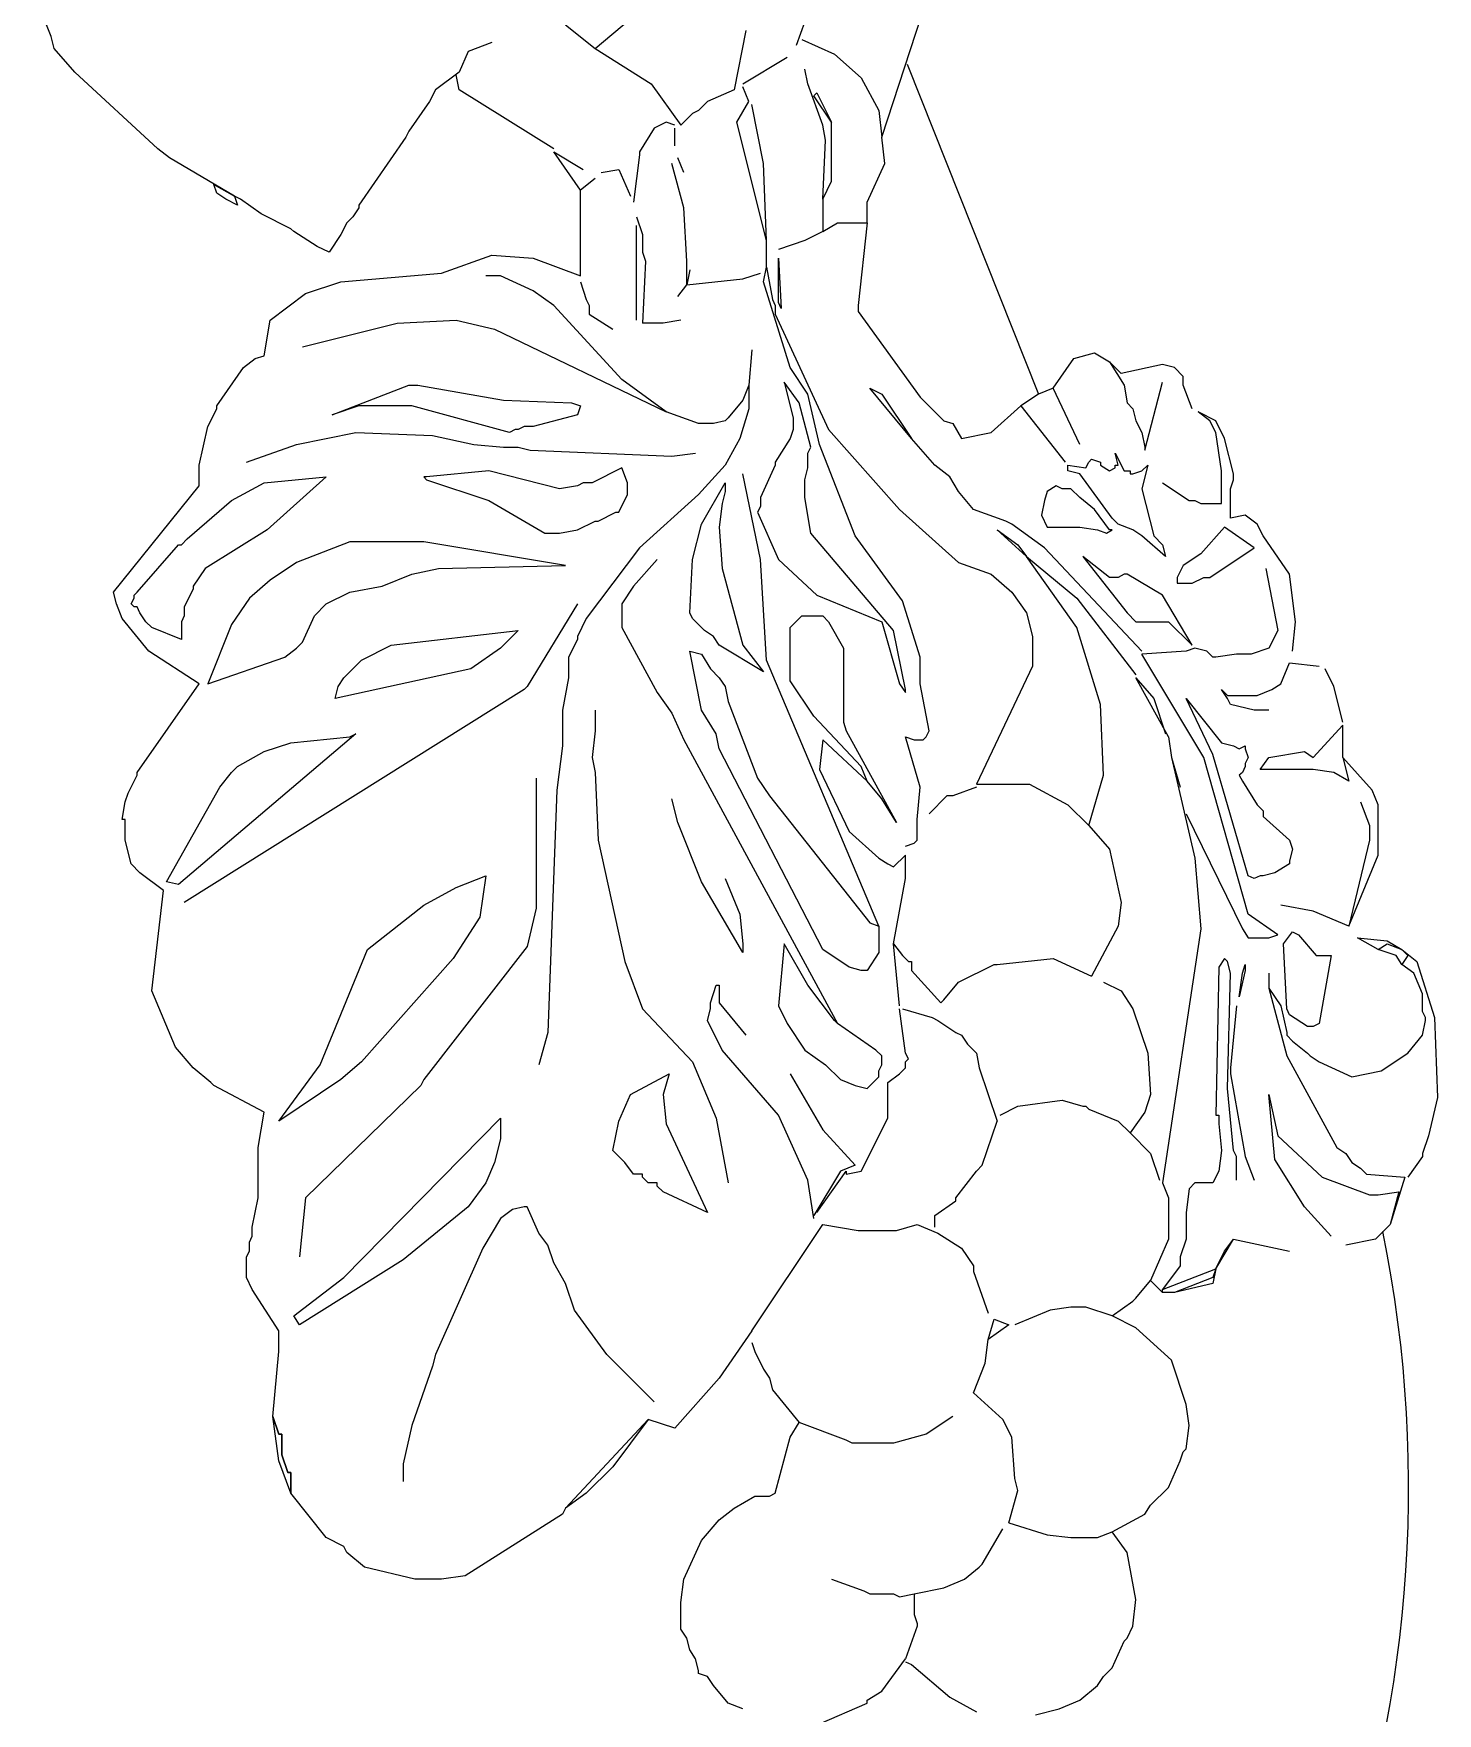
# Model space of a CAD drawing. Header units: millimetres. Extents: x 4238 to 14021, y -44 to 5418.
# Drawn here: x 4851.6 to 4976.7, y 1437.7 to 1587.3 of the extents above; entities that cross this region are included whole.
import ezdxf

# ---------------------------------------------------------------- set-up
doc = ezdxf.new("R2010")
doc.units = ezdxf.units.MM
doc.layers.add('cad-block.com', color=250, linetype='Continuous')

# ---------------------------------------------------------------- blocks, each defined once
blk = doc.blocks.new('street clock_side_cad-block.com')
at = {"color": 0}
for p, q in [((150.43, 473.09), (148.06, 466.51)), ((155.69, 458.35), (160.96, 474.41)), ((81.7, 467.3), (80.12, 471.25)), ((130.15, 466.25), (133.31, 468.88)), ((81.97, 466.25), (81.7, 467.3)), ((127.52, 468.35), (130.15, 466.25)), ((143.58, 467.83), (142.53, 462.56)), ((148.58, 467.04), (151.48, 465.72)), ((83.81, 464.14), (81.97, 466.25)), ((118.83, 465.98), (118.04, 464.14)), ((120.94, 466.77), (118.83, 465.98)), ((130.15, 466.25), (135.16, 463.09)), ((151.48, 465.72), (153.85, 463.61)), ((91.18, 457.29), (83.81, 464.14)), ((118.04, 464.14), (115.93, 462.56)), ((143.32, 463.09), (147.27, 465.46)), ((149.11, 463.09), (148.85, 464.4)), ((157.97, 464.83), (169.65, 435.44)), ((115.93, 462.56), (115.41, 461.51)), ((118.04, 462.56), (117.78, 463.88)), ((126.47, 457.29), (118.04, 462.56)), ((135.16, 463.09), (137.79, 459.4)), ((142.53, 462.56), (140.16, 461.51)), ((143.84, 461.51), (143.32, 462.82)), ((150.43, 459.4), (149.11, 463.09)), ((153.85, 463.61), (155.43, 460.72)), ((115.41, 461.51), (113.56, 458.87)), ((140.16, 461.51), (139.37, 460.72)), ((142.79, 459.66), (143.84, 461.51)), ((145.16, 455.98), (144.11, 461.24)), ((149.64, 462.03), (149.9, 462.3)), ((151.22, 459.66), (149.64, 462.03)), ((151.22, 459.66), (149.64, 462.03)), ((149.9, 462.3), (151.22, 459.66)), ((136.47, 459.66), (135.42, 459.14)), ((137.26, 459.4), (136.47, 459.66)), ((138.84, 460.45), (137.79, 459.4)), ((139.37, 460.72), (138.84, 460.45)), ((145.42, 449.13), (142.79, 459.66)), ((151.22, 454.4), (151.22, 459.66)), ((155.43, 460.72), (155.69, 458.35)), ((113.3, 458.35), (109.09, 452.29)), ((113.56, 458.87), (113.3, 458.35)), ((135.42, 459.14), (134.1, 457.03)), ((137.26, 457.56), (137.26, 459.14)), ((150.69, 458.08), (150.43, 459.4)), ((150.43, 452.82), (150.69, 458.08)), ((155.96, 455.98), (155.69, 458.35)), ((92.24, 456.5), (91.18, 457.29)), ((128.84, 453.61), (126.47, 457.03)), ((126.47, 457.03), (129.1, 455.45)), ((134.1, 456.77), (133.58, 452.55)), ((134.1, 457.03), (134.1, 456.77)), ((98.03, 453.08), (92.24, 456.5)), ((130.68, 455.19), (132.26, 455.45)), ((132.26, 455.45), (133.31, 453.08)), ((138.05, 452.03), (137, 455.98)), ((138.05, 455.19), (137.53, 456.5)), ((145.42, 449.13), (145.16, 455.98)), ((154.38, 452.55), (155.96, 455.98)), ((96.45, 453.34), (96.19, 454.13)), ((96.19, 454.13), (98.03, 453.08)), ((130.15, 454.66), (128.84, 453.61)), ((128.84, 445.97), (128.84, 453.61)), ((150.43, 452.82), (151.22, 454.4)), ((97.24, 452.82), (96.45, 453.34)), ((98.29, 452.29), (97.24, 452.82)), ((98.56, 452.82), (98.03, 453.08)), ((98.03, 453.08), (98.29, 452.29)), ((100.4, 451.5), (98.56, 452.82)), ((109.09, 452.29), (109.09, 452.03)), ((150.43, 452.82), (150.43, 449.92)), ((154.38, 450.71), (154.38, 452.55)), ((103.03, 450.18), (100.4, 451.5)), ((108.04, 450.71), (107.51, 449.66)), ((108.56, 451.24), (108.04, 450.71)), ((109.09, 452.03), (108.56, 451.24)), ((133.84, 451.24), (134.37, 449.66)), ((138.32, 447.29), (138.05, 452.03)), ((150.43, 449.92), (151.74, 450.71)), ((151.74, 450.71), (154.38, 450.71)), ((154.38, 450.71), (153.59, 443.34)), ((103.3, 449.92), (103.03, 450.18)), ((105.4, 448.6), (103.3, 449.92)), ((107.51, 449.66), (106.46, 448.08)), ((133.84, 442.02), (133.84, 450.45)), ((134.37, 449.66), (134.37, 448.08)), ((145.42, 446.76), (145.42, 449.13)), ((148.85, 449.13), (146.48, 448.34)), ((150.43, 449.92), (148.85, 449.13)), ((106.46, 448.08), (105.4, 448.6)), ((116.46, 446.23), (120.94, 447.81)), ((120.94, 447.81), (124.62, 447.55)), ((134.37, 448.08), (134.63, 447.29)), ((107.51, 445.44), (116.46, 446.23)), ((124.62, 447.55), (128.84, 445.97)), ((134.63, 447.29), (134.37, 441.76)), ((138.32, 445.18), (138.32, 447.29)), ((138.58, 446.5), (138.32, 445.18)), ((143.32, 445.71), (144.9, 446.23)), ((145.16, 445.44), (145.42, 446.76)), ((145.42, 446.76), (145.95, 443.86)), ((146.48, 447.55), (146.74, 443.07)), ((146.48, 443.6), (146.48, 447.55)), ((104.35, 444.39), (107.51, 445.44)), ((121.73, 445.97), (120.41, 445.97)), ((124.62, 444.65), (121.73, 445.97)), ((126.47, 443.34), (124.62, 444.65)), ((128.84, 445.44), (129.36, 443.86)), ((137.53, 444.13), (138.32, 445.18)), ((138.32, 445.18), (143.32, 445.71)), ((147.53, 437.81), (145.16, 445.44)), ((101.19, 442.02), (104.35, 444.39)), ((132.52, 436.75), (126.47, 443.34)), ((129.36, 443.86), (129.63, 443.34)), ((129.63, 443.34), (129.63, 442.55)), ((145.95, 443.86), (146.21, 443.34)), ((146.21, 443.34), (146.21, 442.55)), ((146.74, 443.07), (146.48, 443.6)), ((153.59, 443.34), (153.59, 442.81)), ((100.66, 438.86), (101.19, 442.02)), ((104.09, 439.65), (112.51, 441.76)), ((112.51, 441.76), (117.78, 442.02)), ((117.78, 442.02), (121.2, 441.23)), ((129.63, 442.55), (131.73, 441.23)), ((136.21, 441.76), (134.37, 441.76)), ((137.79, 442.02), (136.21, 441.76)), ((146.21, 442.55), (150.95, 432.28)), ((153.59, 442.81), (159.12, 435.18)), ((121.2, 441.23), (136.47, 433.86)), ((98.82, 437.81), (99.87, 438.6)), ((99.87, 438.6), (100.66, 438.86)), ((144.11, 439.39), (143.84, 436.23)), ((170.97, 435.96), (172.81, 438.6)), ((172.81, 438.6), (174.65, 439.12)), ((174.65, 439.12), (175.97, 438.33)), ((96.45, 434.39), (98.82, 437.81)), ((149.11, 435.44), (147.53, 437.81)), ((175.97, 438.33), (177.29, 436.23)), ((177.02, 437.28), (175.97, 438.33)), ((180.71, 438.07), (177.02, 437.28)), ((181.76, 437.81), (180.71, 438.07)), ((182.55, 437.02), (181.76, 437.81)), ((106.72, 433.6), (113.56, 436.23)), ((113.56, 436.23), (114.35, 436.23)), ((114.35, 436.23), (121.99, 434.91)), ((136.47, 433.86), (132.52, 436.75)), ((143.84, 436.23), (143.32, 434.91)), ((143.84, 436.23), (143.84, 434.12)), ((148.32, 434.65), (147, 436.49)), ((147, 436.49), (147.79, 433.33)), ((158.33, 431.49), (154.64, 435.96)), ((154.64, 435.96), (155.69, 435.44)), ((170.97, 435.96), (169.65, 435.44)), ((173.34, 430.96), (170.97, 435.96)), ((177.29, 436.23), (177.55, 434.65)), ((179.13, 430.44), (180.71, 436.49)), ((182.55, 436.23), (182.55, 437.02)), ((183.34, 434.12), (182.55, 436.23)), ((95.66, 432.54), (96.45, 434.12)), ((96.45, 434.12), (96.45, 434.39)), ((109.09, 434.39), (106.72, 433.6)), ((113.83, 434.39), (109.09, 434.39)), ((122.52, 432.02), (113.83, 434.39)), ((121.99, 434.91), (128.05, 434.65)), ((128.05, 434.65), (128.84, 434.39)), ((128.84, 434.39), (128.57, 433.6)), ((143.32, 434.91), (142, 433.33)), ((143.84, 434.12), (143.06, 431.49)), ((149.37, 430.7), (148.32, 434.65)), ((150.16, 430.96), (149.11, 435.44)), ((155.69, 435.44), (158.33, 431.49)), ((159.12, 435.18), (161.22, 433.07)), ((165.44, 432.02), (168.07, 434.39)), ((169.65, 435.44), (168.07, 434.39)), ((168.07, 434.39), (172.02, 429.38)), ((177.55, 434.65), (178.07, 434.12)), ((178.07, 434.12), (178.34, 433.07)), ((128.57, 433.6), (124.62, 432.54)), ((139.37, 432.81), (136.47, 433.86)), ((140.69, 432.81), (139.37, 432.81)), ((141.74, 433.07), (140.69, 432.81)), ((142, 433.33), (141.74, 433.07)), ((147.79, 433.33), (147.79, 432.28)), ((161.22, 433.07), (162.01, 432.81)), ((162.01, 432.81), (162.8, 431.49)), ((178.34, 433.07), (178.86, 432.02)), ((184.92, 433.07), (183.87, 433.86)), ((185.45, 433.07), (183.87, 433.86)), ((185.45, 432.02), (184.92, 433.07)), ((186.24, 431.49), (185.45, 433.07)), ((94.87, 429.12), (95.66, 432.54)), ((103.56, 430.96), (108.83, 432.02)), ((108.83, 432.02), (115.67, 431.75)), ((115.67, 431.75), (119.36, 430.96)), ((123.04, 432.28), (122.52, 432.02)), ((123.31, 432.28), (123.04, 432.28)), ((123.83, 432.54), (123.31, 432.28)), ((124.62, 432.54), (123.83, 432.54)), ((143.06, 431.49), (141.74, 429.12)), ((147.53, 431.49), (146.21, 429.38)), ((147.79, 432.28), (147.53, 431.49)), ((150.95, 432.28), (157.27, 425.17)), ((160.43, 429.12), (158.33, 431.49)), ((162.8, 431.49), (165.44, 432.02)), ((178.86, 432.02), (179.13, 430.7)), ((185.97, 428.59), (185.45, 432.02)), ((187.03, 428.33), (186.24, 431.49)), ((99.08, 429.38), (103.56, 430.96)), ((119.36, 430.96), (121.99, 430.7)), ((121.99, 430.7), (123.31, 430.7)), ((123.31, 430.7), (124.36, 430.44)), ((124.36, 430.44), (137, 429.91)), ((137, 429.91), (139.11, 430.17)), ((149.11, 430.17), (149.37, 430.7)), ((149.11, 428.86), (149.11, 430.17)), ((153.32, 422.8), (150.16, 430.96)), ((174.13, 429.38), (174.39, 429.65)), ((174.39, 429.65), (175.18, 429.38)), ((176.76, 429.12), (176.5, 430.17)), ((176.5, 430.17), (177.29, 428.59)), ((179.13, 430.7), (179.13, 430.44)), ((94.87, 427.28), (94.87, 429.12)), ((120.67, 428.59), (115.14, 428.07)), ((126.99, 427.01), (120.67, 428.59)), ((132.52, 428.86), (129.89, 427.54)), ((133.05, 427.54), (132.52, 428.86)), ((141.74, 429.12), (139.37, 426.49)), ((144.9, 420.69), (143.32, 428.33)), ((146.21, 429.12), (144.9, 426.22)), ((146.21, 429.38), (146.21, 429.12)), ((148.85, 427.8), (149.11, 428.86)), ((161.75, 428.07), (160.43, 429.12)), ((172.28, 428.59), (172.28, 429.12)), ((172.28, 429.12), (173.86, 428.86)), ((173.34, 428.33), (172.28, 428.59)), ((176.23, 424.38), (173.34, 428.33)), ((173.86, 428.86), (174.13, 429.38)), ((175.18, 429.38), (175.18, 429.12)), ((175.18, 429.12), (175.97, 428.59)), ((175.97, 428.59), (176.5, 428.86)), ((176.5, 428.86), (176.5, 429.12)), ((176.5, 429.12), (176.76, 429.12)), ((177.29, 428.59), (177.81, 428.59)), ((177.81, 428.59), (177.81, 428.33)), ((177.81, 428.33), (178.07, 428.33)), ((178.07, 428.33), (178.86, 428.59)), ((178.86, 428.59), (179.39, 429.12)), ((179.39, 429.12), (178.86, 427.01)), ((185.97, 425.7), (185.97, 428.59)), ((187.03, 427.8), (187.03, 428.33)), ((87.23, 417.8), (94.87, 427.28)), ((97.77, 425.96), (100.66, 427.54)), ((100.66, 427.54), (106.19, 428.07)), ((106.19, 428.07), (100.93, 423.33)), ((115.14, 428.07), (114.88, 428.07)), ((114.88, 428.07), (115.14, 427.8)), ((115.14, 427.8), (120.67, 425.96)), ((128.57, 427.28), (126.99, 427.01)), ((129.1, 427.54), (128.57, 427.28)), ((129.89, 427.54), (129.1, 427.54)), ((133.05, 426.49), (133.05, 427.54)), ((139.63, 423.85), (141.74, 427.54)), ((141.74, 426.75), (141.48, 425.7)), ((141.74, 427.54), (141.74, 426.75)), ((148.85, 426.22), (148.85, 427.8)), ((162.54, 426.75), (161.75, 428.07)), ((163.86, 425.17), (162.54, 426.75)), ((170.44, 426.75), (170.18, 425.96)), ((171.23, 427.28), (170.44, 426.75)), ((171.76, 427.01), (171.23, 427.28)), ((172.55, 427.01), (171.76, 427.01)), ((173.34, 426.22), (172.55, 427.01)), ((178.86, 427.01), (179.92, 422.8)), ((180.71, 427.54), (183.08, 425.96)), ((186.76, 427.01), (187.03, 427.8)), ((186.76, 424.38), (186.76, 427.01)), ((93.82, 422.54), (97.77, 425.96)), ((120.67, 425.96), (125.68, 423.06)), ((132.26, 424.91), (133.05, 426.49)), ((139.37, 426.49), (134.1, 421.75)), ((141.48, 425.7), (141.21, 423.59)), ((144.9, 425.43), (144.63, 424.91)), ((144.9, 426.22), (144.9, 425.43)), ((149.37, 423.06), (148.85, 426.22)), ((157.27, 425.17), (162.54, 420.43)), ((166.75, 424.12), (163.86, 425.17)), ((170.18, 425.96), (169.91, 424.64)), ((174.65, 425.17), (173.34, 426.22)), ((175.97, 423.33), (174.65, 425.17)), ((183.08, 425.96), (183.6, 425.96)), ((183.6, 425.96), (184.13, 425.7)), ((184.13, 425.7), (185.97, 425.7)), ((128.57, 423.33), (130.15, 424.12)), ((130.15, 424.12), (130.42, 424.12)), ((130.42, 424.12), (132, 424.91)), ((132, 424.91), (132.26, 424.91)), ((138.84, 420.69), (139.63, 423.85)), ((144.63, 424.91), (146.48, 420.69)), ((167.28, 423.85), (166.75, 424.12)), ((170.18, 421.75), (167.28, 423.85)), ((169.91, 424.64), (170.44, 423.59)), ((176.76, 423.85), (176.23, 424.38)), ((178.07, 423.33), (176.76, 423.85)), ((188.08, 424.64), (186.76, 424.38)), ((189.13, 423.85), (188.08, 424.64)), ((189.66, 422.8), (189.13, 423.85)), ((93.29, 422.01), (93.82, 422.54)), ((100.93, 423.33), (95.4, 419.9)), ((108.3, 422.27), (103.56, 420.43)), ((114.88, 422.27), (108.3, 422.27)), ((127.52, 420.17), (114.88, 422.27)), ((125.68, 423.06), (126.99, 423.06)), ((126.99, 423.06), (128.57, 423.33)), ((141.21, 423.59), (141.48, 419.9)), ((156.75, 414.37), (149.37, 423.06)), ((157.54, 417.01), (153.32, 422.8)), ((168.6, 420.96), (165.96, 423.33)), ((165.96, 423.33), (167.81, 422.01)), ((170.44, 423.59), (173.34, 423.59)), ((173.34, 423.59), (174.92, 423.33)), ((174.92, 423.33), (175.71, 423.06)), ((175.71, 423.06), (176.23, 423.33)), ((176.23, 423.33), (175.97, 423.33)), ((178.86, 422.8), (178.07, 423.33)), ((180.97, 420.96), (178.86, 422.8)), ((179.92, 422.8), (180.71, 422.01)), ((186.24, 423.59), (184.13, 421.22)), ((188.87, 421.75), (186.24, 423.59)), ((192.03, 419.38), (189.66, 422.8)), ((89.34, 417.8), (93.03, 422.01)), ((93.03, 422.01), (93.29, 422.01)), ((134.1, 421.75), (129.36, 415.43)), ((135.68, 420.69), (133.58, 418.32)), ((138.58, 415.95), (138.84, 420.69)), ((145.42, 411.74), (144.9, 420.69)), ((146.48, 420.69), (149.9, 417.53)), ((167.81, 422.01), (168.6, 420.96)), ((168.6, 420.96), (173.07, 417.27)), ((173.07, 414.64), (168.6, 420.96)), ((178.86, 412.53), (170.18, 421.75)), ((173.6, 420.96), (177.55, 415.95)), ((175.97, 419.11), (173.6, 420.96)), ((180.71, 422.01), (180.97, 420.96)), ((184.13, 421.22), (182.55, 420.17)), ((184.92, 419.11), (188.87, 421.75)), ((95.4, 419.9), (94.34, 418.32)), ((103.56, 420.43), (101.19, 418.85)), ((111.19, 418.32), (113.83, 419.38)), ((113.83, 419.38), (116.2, 419.9)), ((116.2, 419.9), (127.52, 420.17)), ((141.48, 419.9), (143.32, 413.06)), ((162.54, 420.43), (165.44, 419.38)), ((165.44, 419.38), (167.28, 417.8)), ((177.29, 419.38), (176.76, 419.11)), ((177.55, 419.38), (177.29, 419.38)), ((180.71, 417.53), (177.55, 419.38)), ((182.55, 420.17), (182.02, 419.11)), ((189.92, 419.9), (190.98, 414.37)), ((192.56, 415.16), (192.03, 419.38)), ((87.5, 416.74), (87.23, 417.8)), ((89.08, 417.53), (89.34, 417.8)), ((94.34, 418.06), (93.55, 416.48)), ((94.34, 418.32), (94.34, 418.06)), ((101.19, 418.85), (99.35, 417.27)), ((106.19, 416.74), (108.3, 417.8)), ((108.3, 417.8), (111.19, 418.32)), ((133.58, 418.32), (132.52, 416.74)), ((167.28, 417.8), (168.6, 415.95)), ((176.76, 419.11), (175.97, 419.11)), ((182.02, 419.11), (182.02, 418.59)), ((182.02, 418.59), (183.34, 418.59)), ((183.34, 418.59), (184.39, 419.11)), ((184.39, 419.11), (184.92, 419.11)), ((88.02, 415.43), (87.5, 416.74)), ((88.81, 416.74), (89.08, 417.27)), ((89.08, 416.48), (88.81, 416.74)), ((89.08, 417.27), (89.08, 417.53)), ((89.34, 416.48), (89.08, 416.48)), ((89.6, 415.95), (89.34, 416.48)), ((93.55, 416.48), (93.55, 415.69)), ((99.35, 417.27), (97.77, 414.9)), ((105.14, 415.69), (106.19, 416.74)), ((128.57, 416.74), (124.1, 409.37)), ((132.52, 416.74), (132.52, 414.64)), ((149.9, 417.53), (155.69, 415.16)), ((159.12, 412), (157.54, 417.01)), ((173.07, 417.27), (178.34, 410.42)), ((183.34, 413.06), (180.71, 417.53)), ((90.39, 412.53), (88.02, 415.43)), ((90.13, 415.16), (89.6, 415.95)), ((90.66, 414.64), (90.13, 415.16)), ((93.55, 415.69), (93.29, 415.16)), ((93.29, 415.16), (93.29, 413.58)), ((97.77, 414.9), (95.66, 409.63)), ((104.09, 413.32), (105.14, 415.69)), ((129.36, 415.43), (128.57, 413.85)), ((138.84, 415.43), (138.58, 415.95)), ((139.9, 414.37), (138.84, 415.43)), ((147.53, 414.64), (148.58, 415.69)), ((148.58, 415.69), (150.43, 415.69)), ((150.43, 415.69), (150.95, 415.16)), ((150.95, 415.16), (152.27, 412.79)), ((155.69, 415.16), (157.27, 409.63)), ((168.6, 415.95), (169.12, 413.85)), ((177.55, 415.95), (178.34, 415.16)), ((178.34, 415.16), (181.23, 415.16)), ((181.23, 415.16), (183.34, 413.06)), ((192.29, 412.53), (192.56, 415.16)), ((93.29, 413.58), (90.66, 414.64)), ((103.56, 412.79), (104.09, 413.32)), ((111.98, 413.06), (123.31, 414.37)), ((123.31, 414.37), (121.73, 412.79)), ((128.57, 413.58), (127.78, 412)), ((128.57, 413.85), (128.57, 413.58)), ((132.52, 414.64), (135.68, 408.84)), ((140.69, 413.85), (139.9, 414.37)), ((141.21, 413.06), (140.69, 413.85)), ((147.53, 409.9), (147.53, 414.64)), ((157.8, 409.11), (156.75, 414.37)), ((169.12, 413.85), (169.12, 411.21)), ((175.18, 407.79), (173.07, 414.64)), ((190.98, 414.37), (190.19, 412.79)), ((94.87, 409.63), (90.39, 412.53)), ((95.66, 409.63), (102.51, 412)), ((102.51, 412), (103.56, 412.79)), ((107.77, 410.16), (109.35, 411.74)), ((109.35, 411.74), (111.98, 413.06)), ((121.73, 412.79), (119.09, 410.95)), ((127.78, 412), (127.78, 410.16)), ((139.63, 407.26), (138.58, 412.53)), ((138.58, 412.53), (139.63, 412.27)), ((139.63, 412.27), (140.42, 410.95)), ((145.16, 410.69), (141.21, 413.06)), ((143.32, 413.06), (145.16, 410.69)), ((155.43, 388.04), (145.42, 411.74)), ((152.27, 412.79), (152.27, 406.21)), ((159.12, 409.63), (159.12, 412)), ((182.81, 412.53), (178.86, 412.27)), ((184.39, 403.05), (178.86, 412.27)), ((183.6, 412.79), (182.81, 412.53)), ((184.66, 412.53), (183.6, 412.79)), ((185.18, 412), (184.66, 412.53)), ((185.45, 412), (185.18, 412)), ((187.29, 412.27), (185.45, 412)), ((188.61, 412.27), (187.29, 412.27)), ((190.19, 412.79), (188.61, 412.27)), ((119.09, 410.95), (106.98, 408.32)), ((107.25, 409.37), (107.77, 410.16)), ((127.78, 410.16), (127.26, 407.26)), ((140.42, 410.95), (141.21, 410.16)), ((141.21, 410.16), (141.74, 409.37)), ((169.12, 411.21), (164.12, 400.68)), ((178.34, 410.16), (179.92, 408.32)), ((181.23, 404.89), (178.34, 410.16)), ((191.24, 409.63), (192.03, 411.48)), ((192.03, 411.48), (194.66, 411.21)), ((195.98, 409.37), (195.19, 410.95)), ((89.34, 401.73), (94.87, 409.63)), ((123.83, 409.11), (93.55, 390.15)), ((106.98, 408.32), (107.25, 409.37)), ((124.1, 409.37), (123.83, 409.11)), ((135.68, 408.84), (137, 407)), ((141.74, 409.37), (142, 408.05)), ((149.64, 406.74), (147.53, 409.9)), ((157.27, 409.63), (157.8, 408.84)), ((157.8, 408.84), (157.8, 409.11)), ((159.91, 405.42), (159.12, 409.63)), ((186.5, 408.32), (185.97, 409.11)), ((185.97, 409.11), (186.5, 408.58)), ((189.13, 408.58), (190.45, 409.11)), ((190.45, 409.11), (191.24, 409.63)), ((196.77, 406.21), (195.98, 409.37)), ((127.26, 407.26), (127.26, 404.1)), ((130.15, 407.26), (130.15, 405.42)), ((140.95, 405.16), (139.63, 407.26)), ((142, 408.05), (144.63, 401.21)), ((175.44, 401.47), (175.18, 407.79)), ((179.92, 408.32), (180.97, 405.16)), ((185.18, 403.31), (182.81, 408.32)), ((182.81, 408.32), (185.97, 404.37)), ((186.5, 408.58), (189.13, 408.58)), ((186.76, 407.79), (186.5, 408.32)), ((188.87, 407.26), (186.76, 407.79)), ((190.19, 407.26), (188.87, 407.26)), ((137, 407), (138.05, 404.63)), ((153.85, 402.26), (149.64, 406.74)), ((152.27, 406.21), (152.53, 405.42)), ((194.14, 403.05), (196.77, 405.95)), ((196.77, 403.05), (196.77, 405.95)), ((108.83, 405.16), (93.03, 391.73)), ((100.66, 403.58), (103.03, 404.37)), ((103.03, 404.37), (108.3, 404.89)), ((108.3, 404.89), (108.83, 405.16)), ((130.15, 405.42), (129.89, 403.05)), ((138.05, 404.63), (151.74, 379.35)), ((141.21, 403.84), (140.95, 405.16)), ((150.43, 404.63), (150.16, 402)), ((154.38, 400.95), (150.43, 404.63)), ((152.53, 405.42), (157.01, 397.26)), ((159.12, 400.42), (157.8, 404.89)), ((157.8, 404.89), (158.59, 404.63)), ((158.59, 404.63), (159.38, 404.63)), ((159.38, 404.63), (159.64, 404.89)), ((159.64, 404.89), (159.91, 405.42)), ((181.23, 404.89), (181.5, 403.05)), ((185.97, 404.37), (187.03, 404.1)), ((98.29, 402.26), (100.66, 403.58)), ((127.26, 404.1), (126.73, 400.16)), ((129.89, 403.05), (130.15, 401.73)), ((150.43, 385.94), (141.21, 403.84)), ((181.5, 403.05), (183.6, 394.1)), ((181.5, 403.05), (182.29, 400.42)), ((188.34, 389.1), (184.39, 403.05)), ((188.34, 392.52), (185.18, 403.31)), ((187.03, 404.1), (187.55, 403.84)), ((187.55, 403.84), (188.08, 404.1)), ((188.08, 404.1), (188.08, 403.84)), ((188.08, 403.84), (188.34, 403.05)), ((188.34, 403.05), (188.08, 402.52)), ((189.4, 402), (190.19, 403.05)), ((190.19, 403.05), (193.35, 403.58)), ((193.35, 403.58), (194.14, 403.05)), ((199.4, 400.16), (196.77, 403.05)), ((196.77, 403.05), (197.3, 400.95)), ((88.55, 399.89), (89.34, 401.47)), ((89.34, 401.47), (89.34, 401.73)), ((96.71, 400.42), (97.77, 401.73)), ((97.77, 401.73), (98.29, 402.26)), ((124.89, 401.21), (124.89, 389.62)), ((130.15, 401.73), (130.42, 395.68)), ((144.63, 401.21), (145.69, 399.63)), ((150.16, 402), (152.8, 396.47)), ((154.38, 400.95), (153.85, 402.26)), ((174.13, 397), (175.44, 401.47)), ((187.82, 401.73), (187.55, 401.47)), ((187.55, 401.47), (187.82, 400.95)), ((188.08, 402.26), (187.82, 401.73)), ((188.08, 402.52), (188.08, 402.26)), ((194.14, 402), (189.4, 402)), ((195.98, 401.73), (194.14, 402)), ((197.3, 400.95), (195.98, 401.73)), ((88.29, 399.1), (88.55, 399.89)), ((91.97, 391.99), (96.71, 400.42)), ((126.73, 400.16), (125.94, 378.56)), ((155.69, 399.37), (154.38, 400.95)), ((158.85, 397.52), (159.12, 400.42)), ((164.12, 400.42), (162.01, 399.63)), ((164.12, 400.68), (168.86, 400.68)), ((168.86, 400.68), (172.28, 398.84)), ((187.82, 400.95), (189.13, 398.84)), ((199.93, 398.84), (199.4, 400.16)), ((88.02, 397.52), (88.29, 399.1)), ((137.53, 397.26), (137, 399.37)), ((145.69, 399.63), (154.64, 388.31)), ((157.01, 397.26), (155.69, 399.37)), ((161.49, 399.63), (159.91, 398.05)), ((162.01, 399.63), (161.49, 399.63)), ((172.28, 398.84), (174.13, 397)), ((189.13, 398.84), (189.66, 398.31)), ((189.66, 398.31), (189.66, 397.79)), ((198.35, 399.1), (199.14, 397)), ((199.93, 394.36), (199.93, 398.84)), ((88.29, 397.52), (88.02, 397.52)), ((88.29, 395.68), (88.29, 397.52)), ((139.63, 391.99), (137.53, 397.26)), ((158.85, 395.68), (158.85, 397.52)), ((174.13, 397), (175.97, 394.89)), ((182.81, 398.05), (187.82, 387.78)), ((189.66, 397.79), (192.03, 395.68)), ((199.14, 397), (199.14, 395.68)), ((88.81, 393.57), (88.29, 395.68)), ((130.42, 395.68), (132.79, 384.88)), ((152.8, 396.47), (155.43, 394.1)), ((157.8, 395.15), (158.59, 395.42)), ((158.59, 395.42), (158.85, 395.68)), ((192.03, 395.68), (192.29, 394.89)), ((199.14, 395.68), (197.3, 388.04)), ((155.43, 394.1), (156.22, 393.57)), ((156.75, 393.31), (157.8, 394.36)), ((157.8, 392.26), (157.8, 394.36)), ((175.97, 394.89), (177.02, 390.15)), ((183.6, 394.1), (184.13, 387.78)), ((192.29, 394.89), (192.03, 393.84)), ((192.03, 393.84), (192.03, 393.57)), ((197.3, 388.04), (199.93, 394.36)), ((89.6, 392.78), (88.81, 393.57)), ((91.71, 391.2), (89.6, 392.78)), ((117.78, 391.47), (120.41, 392.52)), ((120.41, 392.52), (119.88, 388.83)), ((141.74, 392.26), (143.06, 389.1)), ((156.22, 393.57), (156.75, 393.31)), ((156.75, 386.46), (157.8, 392.26)), ((188.87, 392.26), (188.34, 392.52)), ((189.4, 392.52), (188.87, 392.26)), ((189.66, 392.52), (189.4, 392.52)), ((190.71, 392.78), (189.66, 392.52)), ((192.03, 393.57), (190.71, 392.78)), ((90.66, 382.25), (91.71, 391.2)), ((93.03, 391.73), (91.97, 391.99)), ((114.88, 389.89), (117.78, 391.47)), ((143.32, 385.67), (139.63, 391.99)), ((109.88, 385.94), (114.88, 389.89)), ((124.89, 389.62), (124.1, 386.2)), ((177.02, 390.15), (176.76, 388.04)), ((194.14, 389.36), (191.24, 389.89)), ((197.3, 388.04), (194.14, 389.36)), ((119.88, 388.83), (117.51, 385.15)), ((143.06, 389.1), (143.32, 386.46)), ((154.64, 388.31), (155.43, 388.04)), ((155.43, 388.04), (155.43, 385.67)), ((176.76, 388.04), (174.39, 383.57)), ((184.13, 387.78), (180.71, 365.14)), ((187.82, 387.78), (188.34, 386.99)), ((190.98, 387.25), (188.34, 389.1)), ((143.32, 386.46), (143.32, 385.67)), ((147, 386.46), (146.48, 380.93)), ((149.11, 382.78), (147, 386.46)), ((157.27, 380.93), (156.75, 386.46)), ((156.75, 386.46), (157.54, 385.41)), ((188.34, 386.99), (190.19, 386.99)), ((190.19, 386.99), (190.98, 387.25)), ((191.5, 386.46), (192.29, 387.52)), ((191.77, 380.67), (191.5, 386.46)), ((192.29, 387.52), (192.82, 387.25)), ((192.82, 387.25), (194.4, 385.41)), ((199.93, 385.94), (198.09, 386.99)), ((198.09, 386.99), (200.72, 386.73)), ((199.93, 385.94), (200.72, 386.46)), ((200.72, 386.73), (202.04, 385.94)), ((200.72, 386.46), (202.04, 385.94)), ((105.67, 375.67), (109.88, 385.94)), ((117.51, 385.15), (109.35, 375.93)), ((124.1, 386.2), (114.88, 374.35)), ((132.79, 384.88), (134.37, 380.67)), ((152.8, 384.36), (150.43, 385.94)), ((155.43, 385.67), (154.38, 384.09)), ((157.54, 385.41), (158.06, 384.88)), ((158.06, 384.88), (158.33, 384.88)), ((158.33, 384.88), (158.33, 384.09)), ((165.96, 384.62), (170.97, 385.15)), ((170.97, 385.15), (174.39, 383.57)), ((186.24, 385.15), (185.71, 384.36)), ((186.5, 384.88), (186.24, 385.15)), ((186.76, 383.83), (186.5, 384.88)), ((194.4, 385.41), (195.72, 385.41)), ((195.72, 385.41), (194.66, 379.35)), ((201.51, 385.41), (199.93, 385.94)), ((201.51, 385.41), (199.93, 385.94)), ((202.04, 384.62), (201.51, 385.41)), ((202.04, 384.62), (201.51, 385.41)), ((202.04, 385.94), (203.35, 384.88)), ((202.04, 385.94), (202.56, 385.41)), ((202.56, 385.41), (202.04, 384.62)), ((203.35, 384.88), (204.93, 379.88)), ((153.85, 384.09), (152.8, 384.36)), ((154.38, 384.09), (153.85, 384.09)), ((158.33, 384.09), (160.96, 381.2)), ((162.54, 383.04), (165.7, 384.62)), ((165.7, 384.62), (165.96, 384.62)), ((185.71, 384.36), (185.45, 371.19)), ((186.5, 373.56), (186.76, 383.83)), ((188.08, 384.09), (187.55, 381.72)), ((187.55, 381.72), (187.82, 383.83)), ((187.82, 383.83), (188.08, 384.62)), ((188.08, 384.62), (188.08, 384.09)), ((190.19, 383.83), (190.19, 382.51)), ((203.09, 383.83), (202.04, 384.62)), ((203.88, 381.99), (203.09, 383.83)), ((92.76, 377.25), (90.66, 382.25)), ((140.42, 381.2), (140.95, 382.78)), ((140.95, 382.78), (141.21, 382.78)), ((141.21, 382.78), (141.21, 381.2)), ((151.48, 379.62), (149.11, 382.78)), ((161.22, 381.46), (162.54, 383.04)), ((175.44, 383.04), (177.02, 382.25)), ((177.02, 382.25), (178.07, 380.67)), ((190.19, 382.51), (191.77, 376.46)), ((190.19, 382.51), (191.24, 380.93)), ((203.88, 380.41), (203.88, 381.99)), ((134.37, 380.67), (138.84, 375.93)), ((140.16, 379.62), (140.42, 380.67)), ((140.42, 380.67), (140.42, 381.2)), ((141.21, 381.2), (143.58, 378.3)), ((146.48, 380.93), (147.27, 379.35)), ((157.8, 376.72), (157.27, 380.67)), ((157.54, 380.67), (160.17, 379.88)), ((160.96, 381.2), (161.22, 381.46)), ((178.07, 380.67), (179.39, 376.72)), ((187.29, 380.93), (186.76, 375.4)), ((191.24, 380.93), (191.77, 378.56)), ((192.03, 380.14), (191.77, 380.67)), ((204.14, 379.88), (203.88, 380.41)), ((141.48, 376.98), (140.16, 379.62)), ((147.27, 379.35), (148.85, 376.98)), ((151.74, 379.35), (151.48, 379.62)), ((155.17, 376.98), (151.74, 379.35)), ((160.17, 379.88), (160.7, 379.62)), ((160.7, 379.62), (162.28, 378.56)), ((193.61, 379.09), (192.03, 380.14)), ((194.14, 379.09), (193.61, 379.09)), ((194.66, 379.35), (194.14, 379.09)), ((203.88, 378.3), (204.14, 379.62)), ((204.14, 379.62), (204.14, 379.88)), ((204.93, 379.88), (205.2, 372.77)), ((94.34, 375.4), (92.76, 377.25)), ((125.94, 378.56), (125.15, 375.67)), ((162.28, 378.56), (162.8, 378.3)), ((162.8, 378.3), (163.33, 377.51)), ((163.33, 377.51), (164.12, 376.72)), ((191.77, 378.56), (191.77, 378.3)), ((191.77, 378.3), (192.29, 377.77)), ((192.29, 377.77), (193.61, 376.72)), ((202.56, 376.72), (203.88, 378.3)), ((109.35, 375.93), (107.51, 374.35)), ((138.84, 375.93), (140.95, 370.93)), ((146.48, 371.19), (141.48, 376.98)), ((148.85, 376.98), (150.69, 375.67)), ((155.69, 376.46), (155.17, 376.98)), ((155.69, 375.67), (155.69, 376.46)), ((158.06, 376.19), (157.8, 376.72)), ((157.8, 375.93), (158.06, 376.19)), ((157.8, 375.4), (157.8, 375.93)), ((164.12, 376.72), (164.38, 375.4)), ((179.39, 376.72), (179.65, 373.03)), ((191.77, 376.46), (196.24, 368.29)), ((193.61, 376.72), (193.87, 376.46)), ((193.87, 376.46), (194.66, 375.93)), ((194.66, 375.93), (197.56, 374.61)), ((200.19, 375.14), (202.56, 376.72)), ((95.92, 374.09), (94.34, 375.4)), ((101.98, 370.66), (105.67, 375.67)), ((107.51, 374.35), (101.98, 370.66)), ((114.88, 374.35), (114.62, 373.82)), ((133.31, 373.03), (136.74, 374.88)), ((136.74, 374.88), (136.21, 373.03)), ((147.53, 374.88), (150.43, 369.87)), ((150.69, 375.67), (152.01, 374.35)), ((152.01, 374.35), (153.32, 373.82)), ((154.38, 373.56), (155.43, 374.61)), ((155.43, 375.14), (155.69, 375.67)), ((155.43, 374.61), (155.43, 375.14)), ((156.22, 374.09), (157.27, 374.88)), ((157.27, 374.88), (157.8, 375.4)), ((164.38, 375.4), (165.96, 370.66)), ((186.76, 375.4), (186.76, 374.88)), ((186.76, 374.88), (188.08, 367.5)), ((197.56, 374.61), (200.19, 375.14)), ((96.19, 373.82), (95.92, 374.09)), ((100.66, 371.45), (96.19, 373.82)), ((114.62, 373.82), (104.35, 363.82)), ((132.26, 370.66), (133.31, 373.03)), ((136.21, 373.03), (136.47, 370.4)), ((153.32, 373.82), (154.38, 373.56)), ((156.22, 370.93), (156.22, 374.09)), ((179.65, 373.03), (179.13, 371.45)), ((187.03, 368.03), (186.5, 373.56)), ((190.71, 367.24), (190.19, 373.03)), ((190.19, 373.03), (190.98, 369.35)), ((205.2, 372.77), (204.41, 369.35)), ((100.14, 368.29), (100.66, 371.45)), ((166.23, 371.19), (167.81, 371.98)), ((167.81, 371.98), (171.76, 372.51)), ((171.76, 372.51), (173.6, 371.98)), ((173.6, 371.98), (173.86, 371.98)), ((173.86, 371.98), (174.13, 371.72)), ((174.13, 371.72), (176.76, 370.66)), ((179.13, 371.45), (177.81, 369.61)), ((107.77, 356.71), (121.73, 370.93)), ((121.73, 370.93), (121.73, 369.08)), ((131.73, 368.03), (132.26, 370.66)), ((136.47, 370.4), (140.16, 362.5)), ((140.95, 370.93), (142, 365.14)), ((149.11, 365.4), (146.48, 371.19)), ((150.43, 369.87), (153.32, 366.72)), ((153.85, 366.19), (156.22, 370.93)), ((164.65, 366.72), (165.96, 370.66)), ((176.76, 370.66), (177.81, 369.61)), ((185.45, 371.19), (185.71, 371.19)), ((185.71, 371.19), (185.71, 370.4)), ((185.71, 370.4), (185.97, 368.03)), ((100.14, 363.82), (100.14, 368.29)), ((121.73, 369.08), (121.2, 366.98)), ((177.81, 369.61), (179.65, 367.77)), ((190.98, 369.35), (194.93, 365.66)), ((196.24, 368.29), (197.03, 367.77)), ((204.41, 369.35), (203.88, 367.77)), ((121.2, 366.98), (120.41, 365.14)), ((132.79, 366.98), (131.73, 368.03)), ((133.58, 365.93), (132.79, 366.98)), ((179.65, 367.77), (180.44, 365.4)), ((185.97, 368.03), (185.71, 366.19)), ((187.29, 367.5), (187.03, 368.03)), ((187.29, 365.4), (187.29, 367.5)), ((188.08, 367.5), (188.87, 365.4)), ((193.35, 363.03), (190.71, 367.24)), ((197.03, 367.77), (197.56, 366.98)), ((197.56, 366.98), (198.35, 366.45)), ((203.88, 367.5), (202.56, 365.66)), ((203.88, 367.77), (203.88, 367.5)), ((134.37, 365.93), (133.58, 365.93)), ((134.37, 365.66), (134.37, 365.93)), ((134.89, 365.14), (134.37, 365.66)), ((149.64, 361.98), (149.11, 365.4)), ((152.01, 366.19), (149.64, 362.24)), ((149.9, 362.5), (152.53, 366.19)), ((153.32, 366.72), (152.01, 366.19)), ((152.53, 366.19), (152.53, 365.93)), ((152.53, 365.93), (153.85, 366.19)), ((162.28, 363.82), (164.12, 366.19)), ((164.12, 366.19), (164.65, 366.72)), ((185.71, 366.19), (185.18, 365.14)), ((194.93, 365.66), (199.14, 364.08)), ((198.35, 366.45), (198.88, 365.93)), ((198.88, 365.93), (202.3, 365.66)), ((202.3, 365.66), (200.98, 361.45)), ((99.61, 361.19), (100.14, 363.82)), ((104.35, 363.82), (103.82, 358.55)), ((120.41, 365.14), (118.83, 363.03)), ((135.68, 365.14), (134.89, 365.14)), ((135.68, 364.87), (135.68, 365.14)), ((136.21, 364.35), (135.68, 364.87)), ((140.16, 362.5), (136.21, 364.35)), ((162.28, 363.56), (162.28, 363.82)), ((180.71, 365.14), (181.23, 363.82)), ((181.23, 363.82), (181.23, 360.13)), ((183.08, 364.61), (182.81, 362.5)), ((183.6, 365.14), (183.08, 364.61)), ((185.18, 365.14), (183.6, 365.14)), ((199.14, 364.08), (199.93, 364.08)), ((199.93, 364.08), (201.77, 364.35)), ((201.77, 364.35), (200.98, 361.45)), ((118.83, 363.03), (113.04, 358.29)), ((122.78, 362.77), (121.73, 361.98)), ((123.83, 363.03), (122.78, 362.77)), ((124.1, 363.03), (123.83, 363.03)), ((125.15, 360.66), (124.1, 363.03)), ((160.43, 362.24), (162.28, 363.56)), ((182.81, 362.5), (182.81, 360.13)), ((195.72, 360.4), (193.35, 363.03)), ((99.61, 360.4), (99.61, 361.19)), ((121.73, 361.98), (120.15, 359.34)), ((144.11, 351.97), (150.43, 361.45)), ((150.43, 361.45), (153.59, 360.92)), ((153.59, 360.92), (157.01, 360.92)), ((157.01, 360.92), (158.85, 361.45)), ((158.85, 361.45), (160.7, 360.66)), ((160.43, 361.19), (160.43, 362.24)), ((200.98, 361.45), (199.67, 360.13)), ((99.35, 359.87), (99.61, 360.4)), ((99.35, 359.08), (99.35, 359.87)), ((120.15, 359.34), (115.93, 349.86)), ((125.94, 359.61), (125.15, 360.66)), ((126.47, 358.03), (125.94, 359.61)), ((160.7, 360.66), (162.8, 359.34)), ((162.8, 359.34), (163.86, 357.76)), ((181.23, 360.13), (179.65, 356.45)), ((182.81, 360.13), (182.29, 358.55)), ((185.45, 357.5), (187.03, 360.13)), ((186.24, 359.08), (187.03, 360.13)), ((187.03, 360.13), (192.03, 359.08)), ((199.67, 360.13), (197.03, 359.61)), ((99.08, 358.55), (99.35, 359.08)), ((99.08, 356.71), (99.08, 358.55)), ((113.04, 358.29), (103.82, 352.5)), ((127.52, 356.18), (126.47, 358.03)), ((163.86, 357.76), (163.86, 357.24)), ((182.29, 357.76), (180.71, 355.66)), ((182.29, 358.55), (182.29, 357.76)), ((185.45, 357.5), (186.24, 359.08)), ((99.61, 355.66), (99.08, 356.71)), ((103.3, 353.29), (107.77, 356.71)), ((163.86, 357.24), (165.17, 353.55)), ((178.34, 354.87), (179.65, 356.45)), ((179.65, 356.45), (180.71, 355.39)), ((180.71, 355.66), (185.45, 357.5)), ((180.71, 355.66), (185.45, 357.5)), ((185.18, 356.71), (181.76, 355.39)), ((185.45, 357.5), (185.18, 356.18)), ((185.45, 357.5), (185.18, 356.71)), ((101.98, 351.97), (99.61, 355.66)), ((128.31, 353.81), (127.52, 356.18)), ((178.07, 354.6), (178.34, 354.87)), ((180.71, 355.39), (180.71, 355.66)), ((181.76, 355.39), (180.71, 355.39)), ((185.18, 356.18), (181.76, 355.39)), ((103.82, 352.5), (103.3, 353.29)), ((131.21, 349.86), (128.31, 353.81)), ((170.7, 353.81), (167.54, 352.5)), ((172.55, 354.08), (170.7, 353.81)), ((173.86, 354.08), (172.55, 354.08)), ((176.23, 353.29), (173.86, 354.08)), ((176.23, 353.29), (178.07, 354.6)), ((178.34, 352.23), (176.23, 353.29)), ((101.98, 350.13), (101.98, 351.97)), ((144.11, 351.97), (141.21, 347.76)), ((165.17, 351.18), (165.7, 353.02)), ((167.02, 352.5), (165.17, 351.18)), ((165.7, 353.02), (167.02, 352.5)), ((181.5, 349.34), (178.34, 352.23)), ((144.11, 350.92), (144.37, 350.13)), ((164.91, 349.07), (165.17, 351.18)), ((101.45, 344.33), (101.98, 350.13)), ((115.67, 348.81), (113.83, 343.54)), ((115.93, 349.86), (115.67, 348.81)), ((135.42, 345.65), (131.21, 349.86)), ((144.37, 350.13), (145.16, 348.55)), ((163.86, 346.44), (164.91, 349.07)), ((182.81, 345.39), (181.5, 349.34)), ((141.21, 347.76), (137.26, 343.28)), ((145.16, 348.55), (145.69, 347.76)), ((145.69, 347.76), (145.95, 346.7)), ((145.95, 346.7), (148.32, 343.81)), ((166.49, 344.07), (163.86, 346.44)), ((101.98, 342.75), (101.45, 344.33)), ((101.45, 344.33), (101.98, 342.75)), ((101.98, 340.38), (101.45, 344.33)), ((162.01, 344.33), (159.64, 342.75)), ((183.08, 343.54), (182.81, 345.39)), ((113.83, 343.54), (113.04, 340.12)), ((134.89, 344.07), (127.52, 336.17)), ((127.52, 336.17), (134.89, 344.07)), ((134.89, 344.07), (131.73, 339.86)), ((137.26, 343.28), (134.89, 344.07)), ((147.53, 342.49), (148.32, 343.81)), ((152.53, 342.23), (148.32, 343.81)), ((167.28, 342.49), (166.49, 344.07)), ((182.81, 341.44), (183.08, 343.54)), ((102.24, 342.75), (101.98, 342.75)), ((101.98, 342.75), (102.24, 342.75)), ((102.24, 340.91), (102.24, 342.75)), ((102.24, 342.75), (102.24, 340.91)), ((146.21, 337.49), (147.53, 342.49)), ((153.06, 341.96), (152.53, 342.23)), ((156.75, 341.96), (153.06, 341.96)), ((159.64, 342.75), (156.75, 341.96)), ((167.54, 338.8), (167.28, 342.49)), ((182.55, 341.17), (182.81, 341.44)), ((103.03, 337.49), (101.98, 340.38)), ((102.77, 339.33), (102.24, 340.91)), ((102.24, 340.91), (102.77, 339.33)), ((113.04, 340.12), (113.04, 338.54)), ((131.73, 339.86), (129.36, 337.49)), ((181.23, 338.01), (182.29, 340.38)), ((182.29, 340.38), (182.55, 341.17)), ((103.03, 339.33), (102.77, 339.33)), ((102.77, 339.33), (103.03, 339.33)), ((103.03, 337.49), (103.03, 339.33)), ((103.03, 339.33), (103.03, 337.49)), ((167.81, 337.75), (167.54, 338.8)), ((106.19, 333.54), (103.03, 337.49)), ((129.36, 337.49), (127.52, 336.17)), ((142.53, 336.17), (144.37, 337.22)), ((144.37, 337.22), (145.69, 337.22)), ((145.69, 337.22), (146.21, 337.49)), ((167.02, 334.85), (167.81, 337.75)), ((179.65, 336.43), (181.23, 338.01)), ((127.26, 335.64), (118.57, 330.12)), ((127.52, 336.17), (127.26, 335.64)), ((141.21, 335.12), (142.53, 336.17)), ((176.23, 334.06), (179.13, 335.64)), ((179.13, 335.64), (179.65, 336.43)), ((139.63, 333.27), (141.21, 335.12)), ((164.65, 331.17), (166.49, 334.33)), ((167.02, 334.85), (170.44, 333.8)), ((174.92, 333.54), (176.23, 334.06)), ((177.55, 332.22), (176.23, 334.06)), ((107.77, 332.75), (106.19, 333.54)), ((108.04, 332.22), (107.77, 332.75)), ((138.05, 329.85), (139.63, 333.27)), ((170.44, 333.8), (172.55, 333.54)), ((172.55, 333.54), (174.92, 333.54)), ((109.61, 330.91), (108.04, 332.22)), ((114.09, 329.85), (109.61, 330.91)), ((163.07, 329.85), (164.38, 330.91)), ((164.38, 330.91), (164.65, 331.17)), ((178.34, 328.01), (177.55, 332.22)), ((116.46, 329.85), (114.09, 329.85)), ((118.57, 330.12), (116.46, 329.85)), ((137.79, 327.75), (138.05, 329.85)), ((151.22, 329.85), (154.11, 328.8)), ((161.22, 329.06), (163.07, 329.85)), ((154.11, 328.8), (154.64, 328.54)), ((154.64, 328.54), (156.75, 328.54)), ((156.75, 328.54), (157.27, 328.27)), ((157.27, 328.27), (158.59, 328.54)), ((158.59, 328.54), (161.22, 329.06)), ((158.59, 328.54), (158.59, 326.69)), ((178.07, 325.64), (178.34, 328.01)), ((137.79, 325.38), (137.79, 327.75)), ((158.59, 326.69), (158.85, 325.9)), ((138.32, 324.59), (137.79, 325.38)), ((158.85, 325.64), (157.8, 322.74)), ((158.85, 325.9), (158.85, 325.64)), ((177.55, 324.59), (178.07, 325.64)), ((138.58, 323.53), (138.32, 324.59)), ((139.11, 322.74), (138.58, 323.53)), ((176.23, 321.95), (177.29, 324.32)), ((177.29, 324.32), (177.55, 324.59)), ((139.37, 321.69), (139.11, 322.74)), ((155.69, 319.85), (157.8, 322.74)), ((157.8, 322.48), (158.33, 322.22)), ((158.33, 322.22), (161.75, 319.32)), ((175.44, 321.16), (176.23, 321.95)), ((139.37, 321.43), (139.37, 321.69)), ((140.16, 321.16), (139.37, 321.43)), ((140.69, 320.37), (140.16, 321.16)), ((142, 318.79), (140.69, 320.37)), ((173.34, 319.06), (174.92, 320.37)), ((174.92, 320.37), (175.44, 321.16)), ((154.38, 319.06), (155.69, 319.85)), ((154.38, 318.79), (154.38, 319.06)), ((161.75, 319.32), (164.12, 318)), ((171.49, 318.27), (173.34, 319.06)), ((143.32, 318.27), (142, 318.79)), ((150.16, 316.95), (154.38, 318.79)), ((169.39, 317.74), (171.49, 318.27))]:
    blk.add_line(p, q, dxfattribs=at)
blk.add_arc((88.1, 338.02), 114.53, 307.2962, 11.4778, dxfattribs=at)

msp = doc.modelspace()

# ---------------------------------------------------------------- block references
at = {"layer": 'cad-block.com'}
msp.add_blockref('street clock_side_cad-block.com', (4771.51, 1119.78), dxfattribs=at)

doc.saveas('drawing.dxf')
